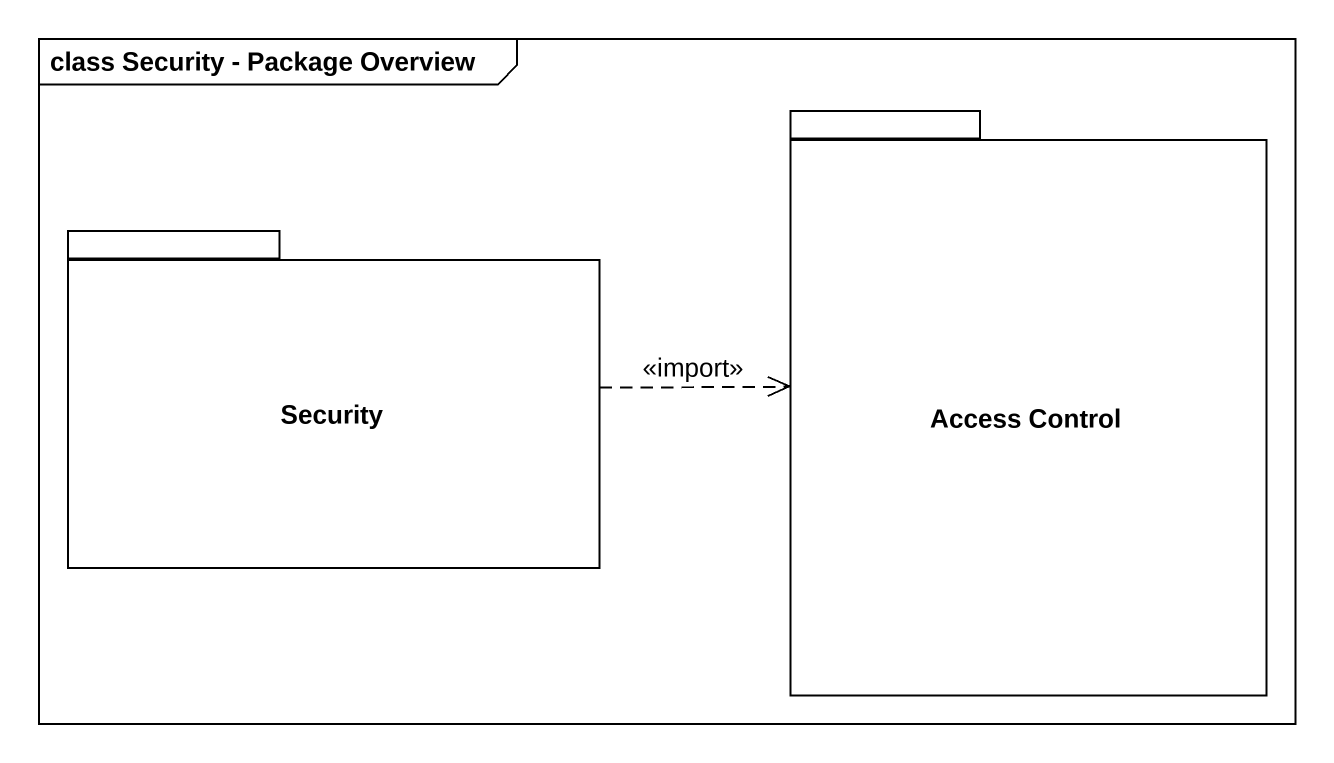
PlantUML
@startuml
mainframe class Security - Package Overview
package "Access Control" as Access_Control {
}
package Security {
}
Security .right.> Access_Control : <<import>>
@enduml
